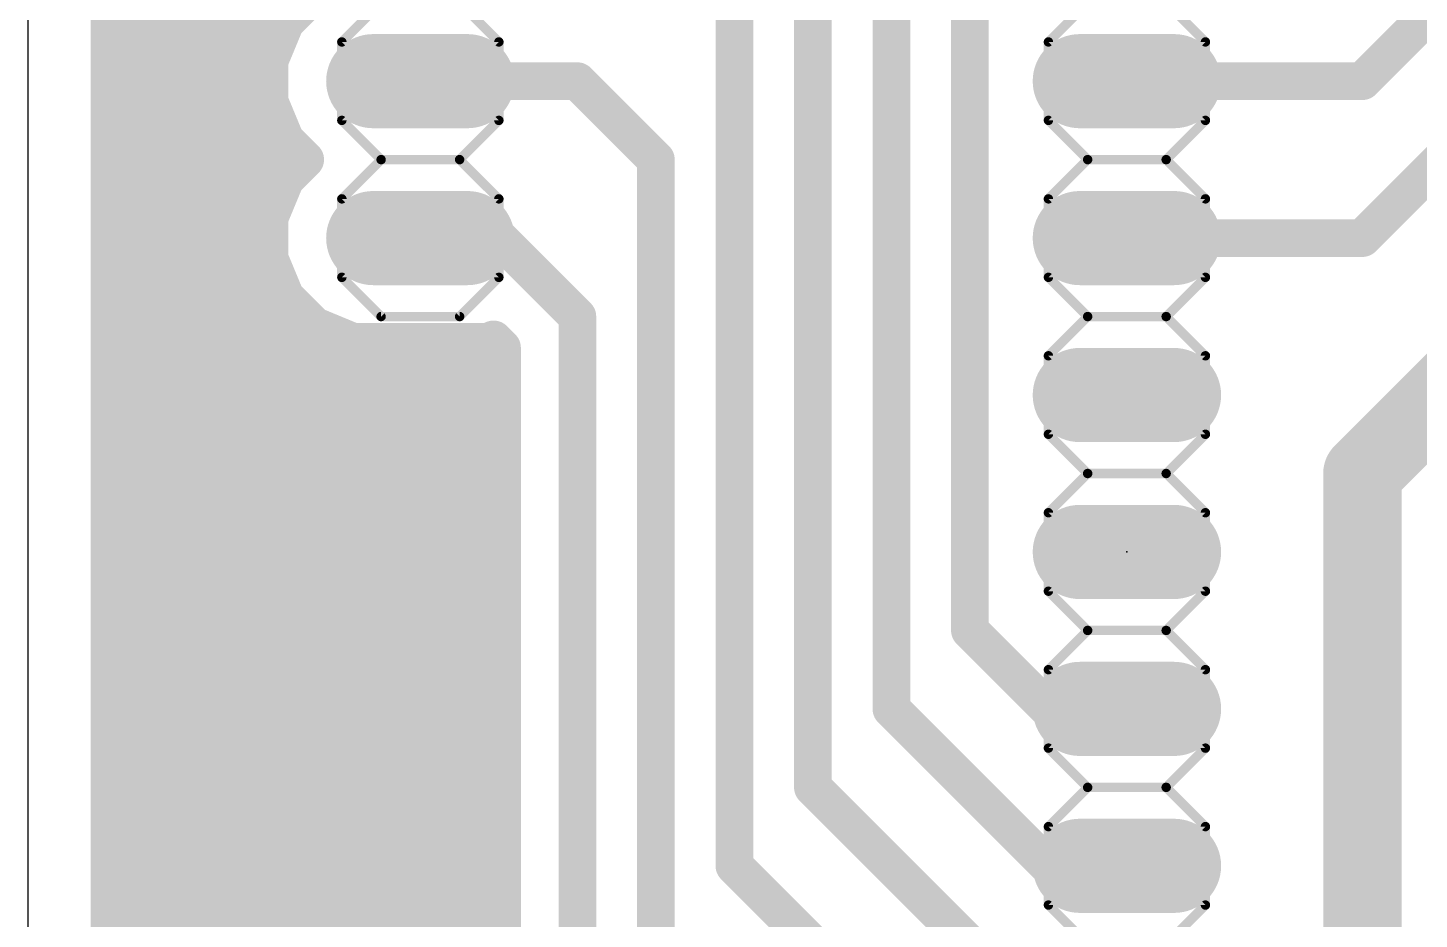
# Model space of a CAD drawing. Extents: x 2.5 to 54.6, y 1.3 to 50.5.
# Drawn here: x 2.54 to 25.05, y 19.46 to 33.88 of the extents above; entities that cross this region are included whole.
import ezdxf

# ---------------------------------------------------------------- set-up
doc = ezdxf.new("R2010")
doc.units = 0
for name, color, linetype in [('1', 12, 'CONTINUOUS'), ('17', 110, 'CONTINUOUS'), ('20', 31, 'CONTINUOUS'), ('21', 253, 'CONTINUOUS'), ('23', 53, 'CONTINUOUS'), ('51', 253, 'CONTINUOUS')]:
    doc.layers.add(name, color=color, linetype=linetype)

# ---------------------------------------------------------------- blocks, each defined once
blk = doc.blocks.new('RECT')
blk.add_solid([(-0.5, -0.5), (0.5, -0.5), (-0.5, 0.5), (0.5, 0.5)])
blk = doc.blocks.new('LONGP100')
at = {"const_width": 1}
blk.add_lwpolyline([(-0.5, 0), (0.5, 0)], dxfattribs=at)
at = {"const_width": 0.5}
for points in [[(-0.5, 0.25, 1), (-0.5, -0.25)], [(0.5, -0.25, 1), (0.5, 0.25)]]:
    blk.add_lwpolyline(points, format="xyb", dxfattribs=at)

msp = doc.modelspace()

# ---------------------------------------------------------------- linework, layer by layer
at = {"layer": '1'}
for points, const_width in [([(3.8608, 2.5908), (3.8608, 49.1492)], 0.6096), ([(17.78, 41.91), (17.78, 24.13)], 0.6096), ([(16.51, 39.37), (16.51, 22.86)], 0.6096), ([(15.24, 36.83), (15.24, 21.59)], 0.6096), ([(3.8608, 34.1376), (6.8748, 34.1376)], 0.6096), ([(7.0272, 34.29), (6.7068, 33.9696)], 0.6096), ([(13.97, 34.29), (13.97, 20.32)], 0.6096), ([(25.4, 34.29), (24.13, 33.02)], 0.6096), ([(6.7068, 33.9696), (6.4516, 33.3535)], 0.6096), ([(3.8608, 33.528), (6.5239, 33.528)], 0.6096), ([(6.4516, 33.3535), (6.4516, 32.6865)], 0.6096), ([(8.89, 33.02), (11.43, 33.02)], 0.6096), ([(11.43, 33.02), (12.7, 31.75)], 0.6096), ([(20.32, 33.02), (24.13, 33.02)], 0.6096), ([(26.67, 33.02), (24.13, 30.48)], 0.6096), ([(3.8608, 32.9184), (6.4516, 32.9184)], 0.6096), ([(6.4516, 32.6865), (6.7068, 32.0704)], 0.6096), ([(3.8608, 32.3088), (6.6081, 32.3088)], 0.6096), ([(6.7068, 32.0704), (7.0272, 31.75)], 0.6096), ([(29.21, 31.75), (24.13, 26.67)], 1.27), ([(3.8608, 31.6992), (6.9764, 31.6992)], 0.6096), ([(7.0272, 31.75), (6.7068, 31.4296)], 0.6096), ([(12.7, 31.75), (12.7, 19.05)], 0.6096), ([(6.7068, 31.4296), (6.4516, 30.8135)], 0.6096), ([(3.8608, 31.0896), (6.566, 31.0896)], 0.6096), ([(6.4516, 30.8135), (6.4516, 30.1465)], 0.6096), ([(3.8608, 30.48), (6.4516, 30.48)], 0.6096), ([(8.89, 30.48), (10.16, 30.48)], 0.6096), ([(10.16, 30.48), (11.43, 29.21)], 0.6096), ([(20.32, 30.48), (24.13, 30.48)], 0.6096), ([(6.4516, 30.1465), (6.7068, 29.5304)], 0.6096), ([(3.8608, 29.8704), (6.566, 29.8704)], 0.6096), ([(6.7068, 29.5304), (7.1784, 29.0588)], 0.6096), ([(3.8608, 29.2608), (6.9764, 29.2608)], 0.6096), ([(11.43, 29.21), (11.43, 17.78)], 0.6096), ([(7.1784, 29.0588), (7.7945, 28.8036)], 0.6096), ([(7.7945, 28.8036), (9.9855, 28.8036)], 0.6096), ([(9.9855, 28.8036), (10.0751, 28.8407)], 0.6096), ([(10.0751, 28.8407), (10.2108, 28.705)], 0.6096), ([(3.8608, 28.6512), (10.2108, 28.6512)], 0.6096), ([(10.2108, 28.705), (10.2108, 17.5375)], 0.6096), ([(3.8608, 28.0416), (10.2108, 28.0416)], 0.6096), ([(3.8608, 27.432), (10.2108, 27.432)], 0.6096), ([(24.13, 26.67), (24.13, 6.35)], 1.27), ([(3.8608, 26.8224), (10.2108, 26.8224)], 0.6096), ([(3.8608, 26.2128), (10.2108, 26.2128)], 0.6096), ([(3.8608, 25.6032), (10.2108, 25.6032)], 0.6096), ([(3.8608, 24.9936), (10.2108, 24.9936)], 0.6096), ([(3.8608, 24.384), (10.2108, 24.384)], 0.6096), ([(19.05, 22.86), (17.78, 24.13)], 0.6096), ([(3.8608, 23.7744), (10.2108, 23.7744)], 0.6096), ([(3.8608, 23.1648), (10.2108, 23.1648)], 0.6096), ([(19.05, 20.32), (16.51, 22.86)], 0.6096), ([(19.05, 22.86), (20.32, 22.86)], 0.6096), ([(3.8608, 22.5552), (10.2108, 22.5552)], 0.6096), ([(3.8608, 21.9456), (10.2108, 21.9456)], 0.6096), ([(15.24, 21.59), (19.05, 17.78)], 0.6096), ([(3.8608, 21.336), (10.2108, 21.336)], 0.6096), ([(3.8608, 20.7264), (10.2108, 20.7264)], 0.6096), ([(13.97, 20.32), (19.05, 15.24)], 0.6096), ([(19.05, 20.32), (20.32, 20.32)], 0.6096), ([(3.8608, 20.1168), (10.2108, 20.1168)], 0.6096), ([(3.8608, 19.5072), (10.2108, 19.5072)], 0.6096)]:
    msp.add_lwpolyline(points, dxfattribs=dict(at, const_width=const_width))
for points, const_width in [([(3.8608, 34.29, 1), (3.8608, 33.9852)], 0.3048), ([(6.8748, 33.9852, 1), (6.8748, 34.29)], 0.3048), ([(6.5991, 34.0774, 1), (6.8146, 33.8618)], 0.3048), ([(6.8476, 33.9113, 1), (6.566, 34.0279)], 0.3048), ([(3.8608, 33.6804, 1), (3.8608, 33.3756)], 0.3048), ([(6.5239, 33.3756, 1), (6.5239, 33.6804)], 0.3048), ([(6.604, 33.3535, 1), (6.2992, 33.3535)], 0.3048), ([(6.3108, 33.4118, 1), (6.5924, 33.2951)], 0.3048), ([(8.89, 33.1724, 1), (8.89, 32.8676)], 0.3048), ([(11.5378, 33.1278, 1), (11.3222, 32.9122)], 0.3048), ([(11.43, 32.8676, 1), (11.43, 33.1724)], 0.3048), ([(20.32, 33.1724, 1), (20.32, 32.8676)], 0.3048), ([(24.13, 32.8676, 1), (24.13, 33.1724)], 0.3048), ([(3.8608, 33.0708, 1), (3.8608, 32.766)], 0.3048), ([(6.4516, 32.766, 1), (6.4516, 33.0708)], 0.3048), ([(24.0222, 33.1278, 1), (24.2378, 32.9122)], 0.3048), ([(6.5924, 32.7449, 1), (6.3108, 32.6282)], 0.3048), ([(6.2992, 32.6865, 1), (6.604, 32.6865)], 0.3048), ([(3.8608, 32.4612, 1), (3.8608, 32.1564)], 0.3048), ([(6.6081, 32.1564, 1), (6.6081, 32.4612)], 0.3048), ([(6.8146, 32.1782, 1), (6.5991, 31.9626)], 0.3048), ([(6.566, 32.0121, 1), (6.8476, 32.1287)], 0.3048), ([(3.8608, 31.8516, 1), (3.8608, 31.5468)], 0.3048), ([(7.135, 31.6422, 1), (6.9194, 31.8578)], 0.3048), ([(6.9194, 31.6422, 1), (7.135, 31.8578)], 0.3048), ([(6.9764, 31.5468, 1), (6.9764, 31.8516)], 0.3048), ([(12.8524, 31.75, 1), (12.5476, 31.75)], 0.3048), ([(12.5922, 31.6422, 1), (12.8078, 31.8578)], 0.3048), ([(6.5991, 31.5374, 1), (6.8146, 31.3218)], 0.3048), ([(6.8476, 31.3713, 1), (6.566, 31.4879)], 0.3048), ([(3.8608, 31.242, 1), (3.8608, 30.9372)], 0.3048), ([(6.566, 30.9372, 1), (6.566, 31.242)], 0.3048), ([(6.604, 30.8135, 1), (6.2992, 30.8135)], 0.3048), ([(6.3108, 30.8718, 1), (6.5924, 30.7551)], 0.3048), ([(3.8608, 30.6324, 1), (3.8608, 30.3276)], 0.3048), ([(6.4516, 30.3276, 1), (6.4516, 30.6324)], 0.3048), ([(8.89, 30.6324, 1), (8.89, 30.3276)], 0.3048), ([(10.2678, 30.5878, 1), (10.0522, 30.3722)], 0.3048), ([(10.16, 30.3276, 1), (10.16, 30.6324)], 0.3048), ([(20.32, 30.6324, 1), (20.32, 30.3276)], 0.3048), ([(24.0222, 30.5878, 1), (24.2378, 30.3722)], 0.3048), ([(24.13, 30.3276, 1), (24.13, 30.6324)], 0.3048), ([(6.5924, 30.2049, 1), (6.3108, 30.0882)], 0.3048), ([(3.8608, 30.0228, 1), (3.8608, 29.718)], 0.3048), ([(6.2992, 30.1465, 1), (6.604, 30.1465)], 0.3048), ([(6.566, 29.718, 1), (6.566, 30.0228)], 0.3048), ([(6.8146, 29.6382, 1), (6.5991, 29.4226)], 0.3048), ([(6.566, 29.4721, 1), (6.8476, 29.5887)], 0.3048), ([(3.8608, 29.4132, 1), (3.8608, 29.1084)], 0.3048), ([(6.9764, 29.1084, 1), (6.9764, 29.4132)], 0.3048), ([(11.5824, 29.21, 1), (11.2776, 29.21)], 0.3048), ([(7.2367, 29.1996, 1), (7.1201, 28.918)], 0.3048), ([(7.0706, 28.9511, 1), (7.2862, 29.1666)], 0.3048), ([(11.3222, 29.1022, 1), (11.5378, 29.3178)], 0.3048), ([(7.7945, 28.956, 1), (7.7945, 28.6512)], 0.3048), ([(7.7362, 28.6628, 1), (7.8529, 28.9444)], 0.3048), ([(9.9271, 28.9444, 1), (10.0438, 28.6628)], 0.3048), ([(10.1828, 28.9485, 1), (9.9673, 28.733)], 0.3048), ([(9.9855, 28.6512, 1), (9.9855, 28.956)], 0.3048), ([(10.1334, 28.6999, 1), (10.0167, 28.9815)], 0.3048), ([(3.8608, 28.8036, 1), (3.8608, 28.4988)], 0.3048), ([(10.3632, 28.705, 1), (10.0584, 28.705)], 0.3048), ([(10.103, 28.5972, 1), (10.3186, 28.8128)], 0.3048), ([(10.2108, 28.4988, 1), (10.2108, 28.8036)], 0.3048), ([(3.8608, 28.194, 1), (3.8608, 27.8892)], 0.3048), ([(10.2108, 27.8892, 1), (10.2108, 28.194)], 0.3048), ([(3.8608, 27.5844, 1), (3.8608, 27.2796)], 0.3048), ([(10.2108, 27.2796, 1), (10.2108, 27.5844)], 0.3048), ([(24.4475, 26.67, 1), (23.8125, 26.67)], 0.635), ([(3.8608, 26.9748, 1), (3.8608, 26.67)], 0.3048), ([(10.2108, 26.67, 1), (10.2108, 26.9748)], 0.3048), ([(23.9055, 26.8945, 1), (24.3545, 26.4455)], 0.635), ([(3.8608, 26.3652, 1), (3.8608, 26.0604)], 0.3048), ([(10.2108, 26.0604, 1), (10.2108, 26.3652)], 0.3048), ([(3.8608, 25.7556, 1), (3.8608, 25.4508)], 0.3048), ([(10.2108, 25.4508, 1), (10.2108, 25.7556)], 0.3048), ([(3.8608, 25.146, 1), (3.8608, 24.8412)], 0.3048), ([(10.2108, 24.8412, 1), (10.2108, 25.146)], 0.3048), ([(3.8608, 24.5364, 1), (3.8608, 24.2316)], 0.3048), ([(10.2108, 24.2316, 1), (10.2108, 24.5364)], 0.3048), ([(17.8878, 24.2378, 1), (17.6722, 24.0222)], 0.3048), ([(17.6276, 24.13, 1), (17.9324, 24.13)], 0.3048), ([(3.8608, 23.9268, 1), (3.8608, 23.622)], 0.3048), ([(10.2108, 23.622, 1), (10.2108, 23.9268)], 0.3048), ([(3.8608, 23.3172, 1), (3.8608, 23.0124)], 0.3048), ([(10.2108, 23.0124, 1), (10.2108, 23.3172)], 0.3048), ([(16.6178, 22.9678, 1), (16.4022, 22.7522)], 0.3048), ([(16.3576, 22.86, 1), (16.6624, 22.86)], 0.3048), ([(19.05, 23.0124, 1), (19.05, 22.7076)], 0.3048), ([(18.9422, 22.7522, 1), (19.1578, 22.9678)], 0.3048), ([(20.32, 22.7076, 1), (20.32, 23.0124)], 0.3048), ([(3.8608, 22.7076, 1), (3.8608, 22.4028)], 0.3048), ([(10.2108, 22.4028, 1), (10.2108, 22.7076)], 0.3048), ([(3.8608, 22.098, 1), (3.8608, 21.7932)], 0.3048), ([(10.2108, 21.7932, 1), (10.2108, 22.098)], 0.3048), ([(15.3478, 21.6978, 1), (15.1322, 21.4822)], 0.3048), ([(3.8608, 21.4884, 1), (3.8608, 21.1836)], 0.3048), ([(10.2108, 21.1836, 1), (10.2108, 21.4884)], 0.3048), ([(15.0876, 21.59, 1), (15.3924, 21.59)], 0.3048), ([(3.8608, 20.8788, 1), (3.8608, 20.574)], 0.3048), ([(10.2108, 20.574, 1), (10.2108, 20.8788)], 0.3048), ([(14.0778, 20.4278, 1), (13.8622, 20.2122)], 0.3048), ([(19.05, 20.4724, 1), (19.05, 20.1676)], 0.3048), ([(18.9422, 20.2122, 1), (19.1578, 20.4278)], 0.3048), ([(20.32, 20.1676, 1), (20.32, 20.4724)], 0.3048), ([(3.8608, 20.2692, 1), (3.8608, 19.9644)], 0.3048), ([(10.2108, 19.9644, 1), (10.2108, 20.2692)], 0.3048), ([(13.8176, 20.32, 1), (14.1224, 20.32)], 0.3048), ([(3.8608, 19.6596, 1), (3.8608, 19.3548)], 0.3048), ([(10.2108, 19.3548, 1), (10.2108, 19.6596)], 0.3048)]:
    msp.add_lwpolyline(points, format="xyb", dxfattribs=dict(at, const_width=const_width))
at = {"layer": '20'}
msp.add_line((2.54, 50.47), (2.54, 1.27), dxfattribs=at)
at = {"layer": '21', "const_width": 0.1524}
for points in [[(7.62, 33.655), (8.255, 34.29)], [(9.525, 34.29), (10.16, 33.655)], [(19.05, 33.655), (19.685, 34.29)], [(20.955, 34.29), (21.59, 33.655)], [(7.62, 32.385), (7.62, 33.655)], [(10.16, 33.655), (10.16, 32.385)], [(19.05, 32.385), (19.05, 33.655)], [(21.59, 33.655), (21.59, 32.385)], [(8.255, 31.75), (7.62, 32.385)], [(10.16, 32.385), (9.525, 31.75)], [(19.685, 31.75), (19.05, 32.385)], [(21.59, 32.385), (20.955, 31.75)], [(8.255, 31.75), (7.62, 31.115)], [(9.525, 31.75), (8.255, 31.75)], [(10.16, 31.115), (9.525, 31.75)], [(19.05, 31.115), (19.685, 31.75)], [(20.955, 31.75), (19.685, 31.75)], [(20.955, 31.75), (21.59, 31.115)], [(7.62, 29.845), (7.62, 31.115)], [(10.16, 31.115), (10.16, 29.845)], [(19.05, 29.845), (19.05, 31.115)], [(21.59, 31.115), (21.59, 29.845)], [(8.255, 29.21), (7.62, 29.845)], [(10.16, 29.845), (9.525, 29.21)], [(19.685, 29.21), (19.05, 29.845)], [(21.59, 29.845), (20.955, 29.21)], [(9.525, 29.21), (8.255, 29.21)], [(19.685, 29.21), (19.05, 28.575)], [(20.955, 29.21), (19.685, 29.21)], [(21.59, 28.575), (20.955, 29.21)], [(19.05, 27.305), (19.05, 28.575)], [(21.59, 28.575), (21.59, 27.305)], [(19.685, 26.67), (19.05, 27.305)], [(21.59, 27.305), (20.955, 26.67)], [(19.05, 26.035), (19.685, 26.67)], [(20.955, 26.67), (19.685, 26.67)], [(20.955, 26.67), (21.59, 26.035)], [(19.05, 24.765), (19.05, 26.035)], [(21.59, 26.035), (21.59, 24.765)], [(19.685, 24.13), (19.05, 24.765)], [(21.59, 24.765), (20.955, 24.13)], [(19.05, 23.495), (19.685, 24.13)], [(20.955, 24.13), (19.685, 24.13)], [(20.955, 24.13), (21.59, 23.495)], [(19.05, 22.225), (19.05, 23.495)], [(21.59, 23.495), (21.59, 22.225)], [(19.685, 21.59), (19.05, 22.225)], [(21.59, 22.225), (20.955, 21.59)], [(19.685, 21.59), (19.05, 20.955)], [(20.955, 21.59), (19.685, 21.59)], [(21.59, 20.955), (20.955, 21.59)], [(19.05, 19.685), (19.05, 20.955)], [(21.59, 20.955), (21.59, 19.685)], [(19.685, 19.05), (19.05, 19.685)], [(21.59, 19.685), (20.955, 19.05)]]:
    msp.add_lwpolyline(points, dxfattribs=at)
at = {"layer": '21', "const_width": 0.0762}
for points in [[(7.6581, 33.655, 1), (7.5819, 33.655)], [(7.5931, 33.6819, 1), (7.6469, 33.6281)], [(10.1981, 33.655, 1), (10.1219, 33.655)], [(10.1331, 33.6281, 1), (10.1869, 33.6819)], [(19.0881, 33.655, 1), (19.0119, 33.655)], [(19.0231, 33.6819, 1), (19.0769, 33.6281)], [(21.6281, 33.655, 1), (21.5519, 33.655)], [(21.5631, 33.6281, 1), (21.6169, 33.6819)], [(7.5819, 32.385, 1), (7.6581, 32.385)], [(7.6469, 32.4119, 1), (7.5931, 32.3581)], [(10.1219, 32.385, 1), (10.1981, 32.385)], [(10.1869, 32.3581, 1), (10.1331, 32.4119)], [(19.0119, 32.385, 1), (19.0881, 32.385)], [(19.0769, 32.4119, 1), (19.0231, 32.3581)], [(21.5519, 32.385, 1), (21.6281, 32.385)], [(21.6169, 32.3581, 1), (21.5631, 32.4119)], [(8.255, 31.7881, 1), (8.255, 31.7119)], [(8.2819, 31.7231, 1), (8.2281, 31.7769)], [(8.2281, 31.7231, 1), (8.2819, 31.7769)], [(9.5519, 31.7769, 1), (9.4981, 31.7231)], [(9.4981, 31.7769, 1), (9.5519, 31.7231)], [(9.525, 31.7119, 1), (9.525, 31.7881)], [(19.685, 31.7881, 1), (19.685, 31.7119)], [(19.7119, 31.7231, 1), (19.6581, 31.7769)], [(19.6581, 31.7231, 1), (19.7119, 31.7769)], [(20.9819, 31.7769, 1), (20.9281, 31.7231)], [(20.9281, 31.7769, 1), (20.9819, 31.7231)], [(20.955, 31.7119, 1), (20.955, 31.7881)], [(7.6581, 31.115, 1), (7.5819, 31.115)], [(7.5931, 31.1419, 1), (7.6469, 31.0881)], [(10.1981, 31.115, 1), (10.1219, 31.115)], [(10.1331, 31.0881, 1), (10.1869, 31.1419)], [(19.0881, 31.115, 1), (19.0119, 31.115)], [(19.0231, 31.1419, 1), (19.0769, 31.0881)], [(21.6281, 31.115, 1), (21.5519, 31.115)], [(21.5631, 31.0881, 1), (21.6169, 31.1419)], [(7.5819, 29.845, 1), (7.6581, 29.845)], [(7.6469, 29.8719, 1), (7.5931, 29.8181)], [(10.1219, 29.845, 1), (10.1981, 29.845)], [(10.1869, 29.8181, 1), (10.1331, 29.8719)], [(19.0119, 29.845, 1), (19.0881, 29.845)], [(19.0769, 29.8719, 1), (19.0231, 29.8181)], [(21.5519, 29.845, 1), (21.6281, 29.845)], [(21.6169, 29.8181, 1), (21.5631, 29.8719)], [(8.255, 29.2481, 1), (8.255, 29.1719)], [(8.2281, 29.1831, 1), (8.2819, 29.2369)], [(9.4981, 29.2369, 1), (9.5519, 29.1831)], [(9.525, 29.1719, 1), (9.525, 29.2481)], [(19.685, 29.2481, 1), (19.685, 29.1719)], [(19.7119, 29.1831, 1), (19.6581, 29.2369)], [(19.6581, 29.1831, 1), (19.7119, 29.2369)], [(20.9819, 29.2369, 1), (20.9281, 29.1831)], [(20.9281, 29.2369, 1), (20.9819, 29.1831)], [(20.955, 29.1719, 1), (20.955, 29.2481)], [(19.0881, 28.575, 1), (19.0119, 28.575)], [(19.0231, 28.6019, 1), (19.0769, 28.5481)], [(21.6281, 28.575, 1), (21.5519, 28.575)], [(21.5631, 28.5481, 1), (21.6169, 28.6019)], [(19.0119, 27.305, 1), (19.0881, 27.305)], [(19.0769, 27.3319, 1), (19.0231, 27.2781)], [(21.5519, 27.305, 1), (21.6281, 27.305)], [(21.6169, 27.2781, 1), (21.5631, 27.3319)], [(19.685, 26.7081, 1), (19.685, 26.6319)], [(19.7119, 26.6431, 1), (19.6581, 26.6969)], [(19.6581, 26.6431, 1), (19.7119, 26.6969)], [(20.9819, 26.6969, 1), (20.9281, 26.6431)], [(20.9281, 26.6969, 1), (20.9819, 26.6431)], [(20.955, 26.6319, 1), (20.955, 26.7081)], [(19.0881, 26.035, 1), (19.0119, 26.035)], [(21.6281, 26.035, 1), (21.5519, 26.035)], [(19.0231, 26.0619, 1), (19.0769, 26.0081)], [(21.5631, 26.0081, 1), (21.6169, 26.0619)], [(19.0119, 24.765, 1), (19.0881, 24.765)], [(19.0769, 24.7919, 1), (19.0231, 24.7381)], [(21.5519, 24.765, 1), (21.6281, 24.765)], [(21.6169, 24.7381, 1), (21.5631, 24.7919)], [(19.685, 24.1681, 1), (19.685, 24.0919)], [(19.7119, 24.1031, 1), (19.6581, 24.1569)], [(19.6581, 24.1031, 1), (19.7119, 24.1569)], [(20.9819, 24.1569, 1), (20.9281, 24.1031)], [(20.9281, 24.1569, 1), (20.9819, 24.1031)], [(20.955, 24.0919, 1), (20.955, 24.1681)], [(19.0881, 23.495, 1), (19.0119, 23.495)], [(19.0231, 23.5219, 1), (19.0769, 23.4681)], [(21.6281, 23.495, 1), (21.5519, 23.495)], [(21.5631, 23.4681, 1), (21.6169, 23.5219)], [(19.0769, 22.2519, 1), (19.0231, 22.1981)], [(21.6169, 22.1981, 1), (21.5631, 22.2519)], [(19.0119, 22.225, 1), (19.0881, 22.225)], [(21.5519, 22.225, 1), (21.6281, 22.225)], [(19.685, 21.6281, 1), (19.685, 21.5519)], [(19.7119, 21.5631, 1), (19.6581, 21.6169)], [(19.6581, 21.5631, 1), (19.7119, 21.6169)], [(20.9819, 21.6169, 1), (20.9281, 21.5631)], [(20.9281, 21.6169, 1), (20.9819, 21.5631)], [(20.955, 21.5519, 1), (20.955, 21.6281)], [(19.0881, 20.955, 1), (19.0119, 20.955)], [(19.0231, 20.9819, 1), (19.0769, 20.9281)], [(21.6281, 20.955, 1), (21.5519, 20.955)], [(21.5631, 20.9281, 1), (21.6169, 20.9819)], [(19.0119, 19.685, 1), (19.0881, 19.685)], [(19.0769, 19.7119, 1), (19.0231, 19.6581)], [(21.5519, 19.685, 1), (21.6281, 19.685)], [(21.6169, 19.6581, 1), (21.5631, 19.7119)]]:
    msp.add_lwpolyline(points, format="xyb", dxfattribs=at)
at = {"layer": '23'}
msp.add_point((20.32, 25.4), dxfattribs=at)

# ---------------------------------------------------------------- block references
at = {"layer": '17', "xscale": 1.524, "yscale": 1.524}
for p in [(8.89, 33.02), (8.89, 33.02), (20.32, 33.02), (20.32, 33.02), (8.89, 30.48), (8.89, 30.48), (20.32, 30.48), (20.32, 30.48), (20.32, 27.94), (20.32, 27.94), (20.32, 25.4), (20.32, 25.4), (20.32, 22.86), (20.32, 22.86), (20.32, 20.32), (20.32, 20.32)]:
    msp.add_blockref('LONGP100', p, dxfattribs=at)
at = {"layer": '51', "xscale": 0.508, "yscale": 0.508, "rotation": 270}
for p in [(8.89, 33.02), (20.32, 33.02), (8.89, 30.48), (20.32, 30.48), (20.32, 27.94), (20.32, 25.4), (20.32, 22.86), (20.32, 20.32)]:
    msp.add_blockref('RECT', p, dxfattribs=at)

doc.saveas('drawing.dxf')
